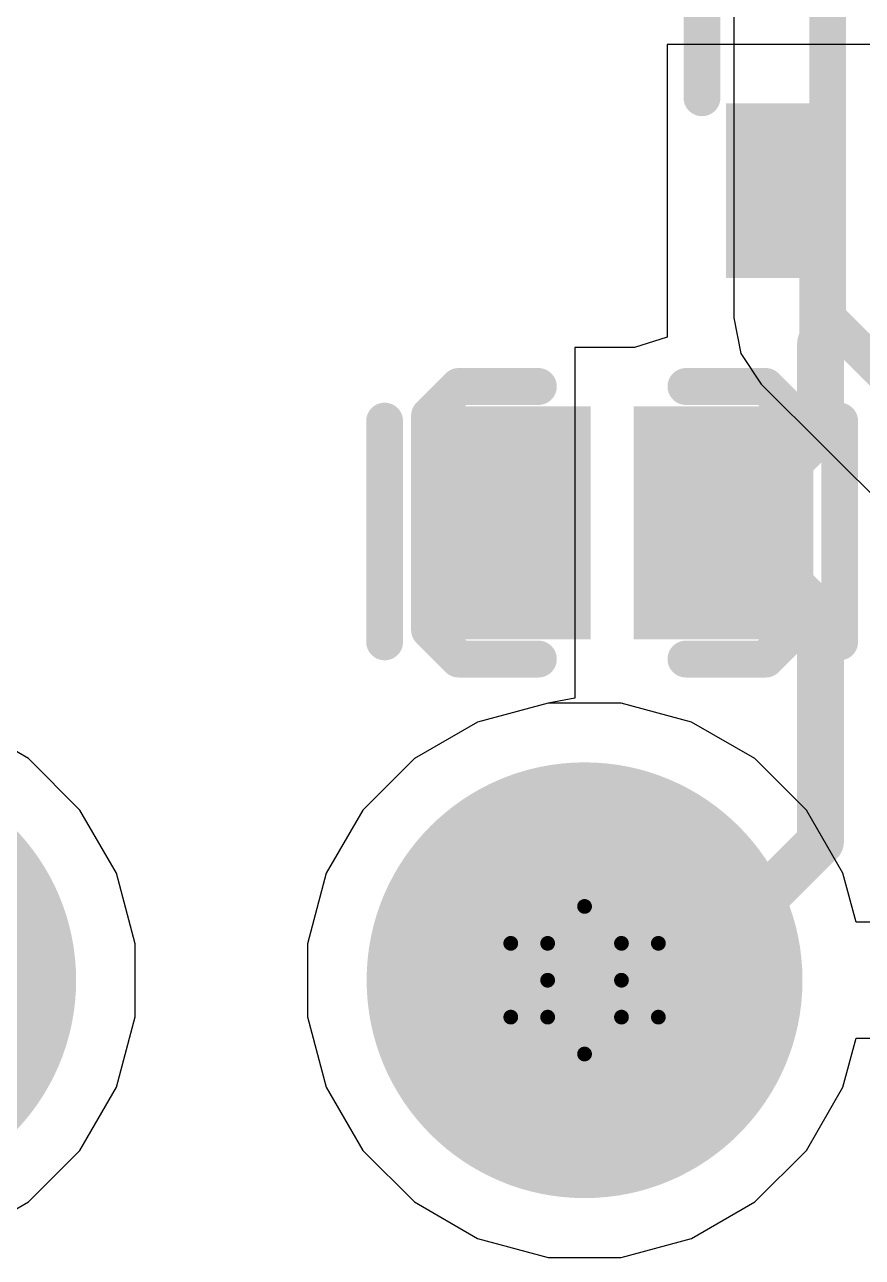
# Model space of a CAD drawing. Header units: inches. Extents: x 0 to 208, y 0 to 213.
# Drawn here: x 3.5454 to 3.6589, y 3.8274 to 3.9945 of the extents above; entities that cross this region are included whole.
import ezdxf

# ---------------------------------------------------------------- set-up
doc = ezdxf.new("R2010")
doc.units = ezdxf.units.IN
doc.header["$MEASUREMENT"] = 0
for name, color, linetype in [('Bottom Layer', 5, 'Continuous'), ('Bottom Overlay', 54, 'Continuous'), ('Bottom Paste', 16, 'Continuous'), ('Bottom Solder', 6, 'Continuous'), ('Drill Drawing', 1, 'Continuous'), ('L2_GND1', 16, 'Continuous'), ('L3_SIG1', 76, 'Continuous'), ('L4_PWR', 90, 'Continuous'), ('L5_GND2', 156, 'Continuous'), ('L6_SIG2', 130, 'Continuous'), ('L7_GND3', 216, 'Continuous'), ('Multi-Layer', 9, 'Continuous'), ('Pad Holes', 156, 'Continuous'), ('Top Layer', 1, 'Continuous'), ('Top Solder', 216, 'Continuous')]:
    doc.layers.add(name, color=color, linetype=linetype)

# ---------------------------------------------------------------- blocks, each defined once
blk = doc.blocks.new('DFN1006_2L__B__D____________B_103')
at = {"layer": 'Bottom Layer'}
for points in [[(-0.02067, 0.01378), (-0.00492, 0.01378), (-0.00492, -0.01378), (-0.02067, -0.01378)], [(0.00492, 0.01378), (0.02067, 0.01378), (0.02067, -0.01378), (0.00492, -0.01378)]]:
    blk.add_hatch(color=5, dxfattribs=at).paths.add_polyline_path(points)
at = {"layer": 'Bottom Paste'}
for points in [[(-0.02067, 0.01378), (-0.00492, 0.01378), (-0.00492, -0.01378), (-0.02067, -0.01378)], [(0.00492, 0.01378), (0.02067, 0.01378), (0.02067, -0.01378), (0.00492, -0.01378)]]:
    blk.add_hatch(color=16, dxfattribs=at).paths.add_polyline_path(points)
at = {"layer": 'Bottom Solder'}
for points in [[(-0.02267, 0.01578), (-0.00292, 0.01578), (-0.00292, -0.01578), (-0.02267, -0.01578)], [(0.00292, 0.01578), (0.02267, 0.01578), (0.02267, -0.01578), (0.00292, -0.01578)]]:
    blk.add_hatch(color=6, dxfattribs=at).paths.add_polyline_path(points)
at = {"layer": 'Bottom Overlay'}
for points in [[(-0.0208, 0.01847, 0.005, 0.005, 0), (-0.02474, 0.01453, 0.005, 0.005, 0)], [(-0.01, 0.01847, 0.005, 0.005, 0), (-0.0208, 0.01847, 0.005, 0.005, 0)], [(0.0208, 0.01847, 0.005, 0.005, 0), (0.01, 0.01847, 0.005, 0.005, 0)], [(0.02474, 0.01453, 0.005, 0.005, 0), (0.0208, 0.01847, 0.005, 0.005, 0)], [(-0.03082, 0.01614, 0.005, 0.005, 0), (-0.03082, -0.01378, 0.005, 0.005, 0)], [(0.03083, 0.01614, 0.005, 0.005, 0), (0.03083, -0.01378, 0.005, 0.005, 0)], [(-0.02474, 0.01453, 0.005, 0.005, 0), (-0.02474, -0.01453, 0.005, 0.005, 0)], [(0.02474, 0.01453, 0.005, 0.005, 0), (0.02474, -0.01453, 0.005, 0.005, 0)], [(-0.0208, -0.01847, 0.005, 0.005, 0), (-0.02474, -0.01453, 0.005, 0.005, 0)], [(0.02474, -0.01453, 0.005, 0.005, 0), (0.0208, -0.01847, 0.005, 0.005, 0)], [(-0.01962, -0.01847, 0.005, 0.005, 0), (-0.0208, -0.01847, 0.005, 0.005, 0)], [(-0.01, -0.01847, 0.005, 0.005, 0), (-0.01962, -0.01847, 0.005, 0.005, 0)], [(0.01962, -0.01847, 0.005, 0.005, 0), (0.01, -0.01847, 0.005, 0.005, 0)], [(0.0208, -0.01847, 0.005, 0.005, 0), (0.01962, -0.01847, 0.005, 0.005, 0)]]:
    blk.add_lwpolyline(points, format="xyseb", dxfattribs=at)
for points in [[(-0.02205, 0.01847, 0.0025, 0.0025, 1), (-0.01955, 0.01847, 0.0025, 0.0025, 1)], [(-0.02205, 0.01847, 0.0025, 0.0025, 1), (-0.01955, 0.01847, 0.0025, 0.0025, 1)], [(-0.01125, 0.01847, 0.0025, 0.0025, 1), (-0.00875, 0.01847, 0.0025, 0.0025, 1)], [(0.00875, 0.01847, 0.0025, 0.0025, 1), (0.01125, 0.01847, 0.0025, 0.0025, 1)], [(0.01955, 0.01847, 0.0025, 0.0025, 1), (0.02205, 0.01847, 0.0025, 0.0025, 1)], [(0.01955, 0.01847, 0.0025, 0.0025, 1), (0.02205, 0.01847, 0.0025, 0.0025, 1)], [(-0.03207, 0.01614, 0.0025, 0.0025, 1), (-0.02957, 0.01614, 0.0025, 0.0025, 1)], [(0.02958, 0.01614, 0.0025, 0.0025, 1), (0.03208, 0.01614, 0.0025, 0.0025, 1)], [(-0.02599, 0.01453, 0.0025, 0.0025, 1), (-0.02349, 0.01453, 0.0025, 0.0025, 1)], [(-0.02599, 0.01453, 0.0025, 0.0025, 1), (-0.02349, 0.01453, 0.0025, 0.0025, 1)], [(0.02349, 0.01453, 0.0025, 0.0025, 1), (0.02599, 0.01453, 0.0025, 0.0025, 1)], [(0.02349, 0.01453, 0.0025, 0.0025, 1), (0.02599, 0.01453, 0.0025, 0.0025, 1)], [(-0.03207, -0.01378, 0.0025, 0.0025, 1), (-0.02957, -0.01378, 0.0025, 0.0025, 1)], [(0.02958, -0.01378, 0.0025, 0.0025, 1), (0.03208, -0.01378, 0.0025, 0.0025, 1)], [(-0.02599, -0.01453, 0.0025, 0.0025, 1), (-0.02349, -0.01453, 0.0025, 0.0025, 1)], [(-0.02599, -0.01453, 0.0025, 0.0025, 1), (-0.02349, -0.01453, 0.0025, 0.0025, 1)], [(0.02349, -0.01453, 0.0025, 0.0025, 1), (0.02599, -0.01453, 0.0025, 0.0025, 1)], [(0.02349, -0.01453, 0.0025, 0.0025, 1), (0.02599, -0.01453, 0.0025, 0.0025, 1)], [(-0.02205, -0.01847, 0.0025, 0.0025, 1), (-0.01955, -0.01847, 0.0025, 0.0025, 1)], [(-0.02205, -0.01847, 0.0025, 0.0025, 1), (-0.01955, -0.01847, 0.0025, 0.0025, 1)], [(-0.02087, -0.01847, 0.0025, 0.0025, 1), (-0.01837, -0.01847, 0.0025, 0.0025, 1)], [(-0.02087, -0.01847, 0.0025, 0.0025, 1), (-0.01837, -0.01847, 0.0025, 0.0025, 1)], [(-0.01125, -0.01847, 0.0025, 0.0025, 1), (-0.00875, -0.01847, 0.0025, 0.0025, 1)], [(0.00875, -0.01847, 0.0025, 0.0025, 1), (0.01125, -0.01847, 0.0025, 0.0025, 1)], [(0.01837, -0.01847, 0.0025, 0.0025, 1), (0.02087, -0.01847, 0.0025, 0.0025, 1)], [(0.01837, -0.01847, 0.0025, 0.0025, 1), (0.02087, -0.01847, 0.0025, 0.0025, 1)], [(0.01955, -0.01847, 0.0025, 0.0025, 1), (0.02205, -0.01847, 0.0025, 0.0025, 1)], [(0.01955, -0.01847, 0.0025, 0.0025, 1), (0.02205, -0.01847, 0.0025, 0.0025, 1)]]:
    blk.add_lwpolyline(points, format="xyseb", close=True, dxfattribs=at)
blk = doc.blocks.new('MCZ1210CH900L2_B_512')
at = {"layer": 'Bottom Layer'}
for points in [[(-0.03445, 0.01673), (-0.01476, 0.01673), (-0.01476, 0.00492), (-0.03445, 0.00492)], [(0.01476, 0.01673), (0.03445, 0.01673), (0.03445, 0.00492), (0.01476, 0.00492)], [(-0.03445, -0.00492), (-0.01476, -0.00492), (-0.01476, -0.01673), (-0.03445, -0.01673)], [(0.01476, -0.00492), (0.03445, -0.00492), (0.03445, -0.01673), (0.01476, -0.01673)]]:
    blk.add_hatch(color=5, dxfattribs=at).paths.add_polyline_path(points)
at = {"layer": 'Bottom Paste'}
for points in [[(-0.03445, 0.01673), (-0.01476, 0.01673), (-0.01476, 0.00492), (-0.03445, 0.00492)], [(0.01476, 0.01673), (0.03445, 0.01673), (0.03445, 0.00492), (0.01476, 0.00492)], [(-0.03445, -0.00492), (-0.01476, -0.00492), (-0.01476, -0.01673), (-0.03445, -0.01673)], [(0.01476, -0.00492), (0.03445, -0.00492), (0.03445, -0.01673), (0.01476, -0.01673)]]:
    blk.add_hatch(color=16, dxfattribs=at).paths.add_polyline_path(points)
at = {"layer": 'Bottom Solder'}
for points in [[(-0.03645, 0.01873), (-0.01276, 0.01873), (-0.01276, 0.00292), (-0.03645, 0.00292)], [(0.01276, 0.01873), (0.03645, 0.01873), (0.03645, 0.00292), (0.01276, 0.00292)], [(-0.03645, -0.00292), (-0.01276, -0.00292), (-0.01276, -0.01873), (-0.03645, -0.01873)], [(0.01276, -0.00292), (0.03645, -0.00292), (0.03645, -0.01873), (0.01276, -0.01873)]]:
    blk.add_hatch(color=6, dxfattribs=at).paths.add_polyline_path(points)
at = {"layer": 'Bottom Overlay'}
for points in [[(0.012, 0.022, 0.005, 0.005, 0), (-0.013, 0.022, 0.005, 0.005, 0)], [(0.012, -0.022, 0.005, 0.005, 0), (-0.013, -0.022, 0.005, 0.005, 0)]]:
    blk.add_lwpolyline(points, format="xyseb", dxfattribs=at)
for points in [[(-0.01425, 0.022, 0.0025, 0.0025, 1), (-0.01175, 0.022, 0.0025, 0.0025, 1)], [(0.01075, 0.022, 0.0025, 0.0025, 1), (0.01325, 0.022, 0.0025, 0.0025, 1)], [(-0.03945, -0.011, 0.0063, 0.0063, 1), (-0.04255, -0.011, 0.0063, 0.0063, 1)], [(-0.04413, -0.011, 0.00315, 0.00315, 1), (-0.04098, -0.011, 0.00315, 0.00315, 1)], [(-0.04102, -0.011, 0.00315, 0.00315, 1), (-0.03787, -0.011, 0.00315, 0.00315, 1)], [(-0.01425, -0.022, 0.0025, 0.0025, 1), (-0.01175, -0.022, 0.0025, 0.0025, 1)], [(0.01075, -0.022, 0.0025, 0.0025, 1), (0.01325, -0.022, 0.0025, 0.0025, 1)]]:
    blk.add_lwpolyline(points, format="xyseb", close=True, dxfattribs=at)
blk = doc.blocks.new('U224_081N_1BR61_528')
at = {"layer": 'Bottom Layer'}
h = blk.add_hatch(color=5, dxfattribs=at)
edge = h.paths.add_edge_path()
edge.add_arc((0.03937, -0.01476), 0.02756, 0, 360)
h = blk.add_hatch(color=5, dxfattribs=at)
edge = h.paths.add_edge_path()
edge.add_arc((0.13779, -0.01476), 0.02756, 0, 360)
at = {"layer": 'Bottom Solder'}
h = blk.add_hatch(color=6, dxfattribs=at)
edge = h.paths.add_edge_path()
edge.add_arc((0.03937, -0.01476), 0.02953, 0, 360)
h = blk.add_hatch(color=6, dxfattribs=at)
edge = h.paths.add_edge_path()
edge.add_arc((0.13779, -0.01476), 0.02953, 0, 360)
at = {"layer": 'L2_GND1'}
h = blk.add_hatch(color=16, dxfattribs=at)
edge = h.paths.add_edge_path()
edge.add_arc((0.03937, -0.01476), 0.02756, 0, 360)
h = blk.add_hatch(color=16, dxfattribs=at)
edge = h.paths.add_edge_path()
edge.add_arc((0.13779, -0.01476), 0.02756, 0, 360)
at = {"layer": 'L3_SIG1'}
h = blk.add_hatch(color=76, dxfattribs=at)
edge = h.paths.add_edge_path()
edge.add_arc((0.03937, -0.01476), 0.02756, 0, 360)
h = blk.add_hatch(color=76, dxfattribs=at)
edge = h.paths.add_edge_path()
edge.add_arc((0.13779, -0.01476), 0.02756, 0, 360)
at = {"layer": 'L4_PWR'}
h = blk.add_hatch(color=90, dxfattribs=at)
edge = h.paths.add_edge_path()
edge.add_arc((0.03937, -0.01476), 0.02756, 0, 360)
h = blk.add_hatch(color=90, dxfattribs=at)
edge = h.paths.add_edge_path()
edge.add_arc((0.13779, -0.01476), 0.02756, 0, 360)
at = {"layer": 'L5_GND2'}
h = blk.add_hatch(color=156, dxfattribs=at)
edge = h.paths.add_edge_path()
edge.add_arc((0.03937, -0.01476), 0.02756, 0, 360)
h = blk.add_hatch(color=156, dxfattribs=at)
edge = h.paths.add_edge_path()
edge.add_arc((0.13779, -0.01476), 0.02756, 0, 360)
at = {"layer": 'L6_SIG2'}
h = blk.add_hatch(color=130, dxfattribs=at)
edge = h.paths.add_edge_path()
edge.add_arc((0.03937, -0.01476), 0.02756, 0, 360)
h = blk.add_hatch(color=130, dxfattribs=at)
edge = h.paths.add_edge_path()
edge.add_arc((0.13779, -0.01476), 0.02756, 0, 360)
at = {"layer": 'L7_GND3'}
h = blk.add_hatch(color=216, dxfattribs=at)
edge = h.paths.add_edge_path()
edge.add_arc((0.03937, -0.01476), 0.02756, 0, 360)
h = blk.add_hatch(color=216, dxfattribs=at)
edge = h.paths.add_edge_path()
edge.add_arc((0.13779, -0.01476), 0.02756, 0, 360)
at = {"layer": 'Multi-Layer'}
h = blk.add_hatch(color=9, dxfattribs=at)
edge = h.paths.add_edge_path()
edge.add_arc((0.03937, -0.01476), 0.02756, 0, 360)
h = blk.add_hatch(color=9, dxfattribs=at)
edge = h.paths.add_edge_path()
edge.add_arc((0.13779, -0.01476), 0.02756, 0, 360)
at = {"layer": 'Pad Holes'}
h = blk.add_hatch(color=7, dxfattribs=at)
edge = h.paths.add_edge_path()
edge.add_arc((0.03937, -0.01476), 0.01575, 0, 360)
at = {"layer": 'Top Layer'}
h = blk.add_hatch(color=1, dxfattribs=at)
edge = h.paths.add_edge_path()
edge.add_arc((0.03937, -0.01476), 0.02756, 0, 360)
h = blk.add_hatch(color=1, dxfattribs=at)
edge = h.paths.add_edge_path()
edge.add_arc((0.13779, -0.01476), 0.02756, 0, 360)
at = {"layer": 'Top Solder'}
h = blk.add_hatch(color=216, dxfattribs=at)
edge = h.paths.add_edge_path()
edge.add_arc((0.03937, -0.01476), 0.02953, 0, 360)
h = blk.add_hatch(color=216, dxfattribs=at)
edge = h.paths.add_edge_path()
edge.add_arc((0.13779, -0.01476), 0.02953, 0, 360)

msp = doc.modelspace()

# ---------------------------------------------------------------- linework, layer by layer
at = {"layer": 'Bottom Layer'}
for p, q in [((3.68591, 3.99184), (3.63244, 3.99184)), ((3.63244, 3.99184), (3.63244, 3.95216)), ((3.63244, 3.95216), (3.62801, 3.95078)), ((3.62801, 3.95078), (3.61992, 3.95078)), ((3.61992, 3.95078), (3.61992, 3.90322)), ((3.61992, 3.90322), (3.61632, 3.90256)), ((3.61632, 3.90256), (3.60676, 3.9)), ((3.60676, 3.9), (3.5982, 3.89505)), ((3.5982, 3.89505), (3.59121, 3.88806)), ((3.59121, 3.88806), (3.58626, 3.8795)), ((3.58626, 3.8795), (3.5837, 3.86994)), ((3.5837, 3.86994), (3.5837, 3.86006)), ((3.5837, 3.86006), (3.58626, 3.8505)), ((3.65626, 3.8505), (3.65804, 3.85715)), ((3.65804, 3.85715), (3.66322, 3.85715)), ((3.58626, 3.8505), (3.59121, 3.84194)), ((3.65131, 3.84194), (3.65626, 3.8505)), ((3.59121, 3.84194), (3.5982, 3.83495)), ((3.64432, 3.83495), (3.65131, 3.84194)), ((3.5982, 3.83495), (3.60676, 3.83)), ((3.63576, 3.83), (3.64432, 3.83495)), ((3.60676, 3.83), (3.61632, 3.82744)), ((3.6262, 3.82744), (3.63576, 3.83)), ((3.61632, 3.82744), (3.6262, 3.82744))]:
    msp.add_line(p, q, dxfattribs=at)
for points in [[(3.64835, 3.96806, 0.00633, 0.00633, 0), (3.64835, 3.972, 0.00633, 0.00633, 0)], [(3.64835, 3.96806, 0.00633, 0.00633, 0), (3.65351, 3.9629, 0.00633, 0.00633, 0)], [(3.65351, 3.95161, 0.00633, 0.00633, 0), (3.65351, 3.9629, 0.00633, 0.00633, 0)], [(3.65323, 3.95134, 0.00633, 0.00633, 0), (3.65351, 3.95161, 0.00633, 0.00633, 0)], [(3.65323, 3.93955, 0.00633, 0.00633, 0), (3.65323, 3.95134, 0.00633, 0.00633, 0)], [(3.64952, 3.93584, 0.00633, 0.00633, 0), (3.65323, 3.93955, 0.00633, 0.00633, 0)], [(3.63779, 3.93113, 0.00633, 0.00633, 0), (3.6425, 3.93584, 0.00633, 0.00633, 0)], [(3.6425, 3.93584, 0.00633, 0.00633, 0), (3.64952, 3.93584, 0.00633, 0.00633, 0)], [(3.63779, 3.92287, 0.00633, 0.00633, 0), (3.63779, 3.93113, 0.00633, 0.00633, 0)], [(3.63779, 3.92287, 0.00633, 0.00633, 0), (3.6425, 3.91816, 0.00633, 0.00633, 0)], [(3.6425, 3.91816, 0.00633, 0.00633, 0), (3.64952, 3.91816, 0.00633, 0.00633, 0)], [(3.64952, 3.91816, 0.00633, 0.00633, 0), (3.65323, 3.91445, 0.00633, 0.00633, 0)], [(3.65323, 3.88377, 0.00633, 0.00633, 0), (3.65323, 3.91445, 0.00633, 0.00633, 0)], [(3.63446, 3.865, 0.00633, 0.00633, 0), (3.65323, 3.88377, 0.00633, 0.00633, 0)], [(3.62126, 3.865, 0.00633, 0.00633, 0), (3.63446, 3.865, 0.00633, 0.00633, 0)]]:
    msp.add_lwpolyline(points, format="xyseb", dxfattribs=at)
for points in [[(3.64676, 3.972, 0.00316, 0.00316, 1), (3.64993, 3.972, 0.00316, 0.00316, 1)], [(3.64676, 3.96806, 0.00316, 0.00316, 1), (3.64993, 3.96806, 0.00316, 0.00316, 1)], [(3.64676, 3.96806, 0.00316, 0.00316, 1), (3.64993, 3.96806, 0.00316, 0.00316, 1)], [(3.65193, 3.9629, 0.00316, 0.00316, 1), (3.65509, 3.9629, 0.00316, 0.00316, 1)], [(3.65193, 3.9629, 0.00316, 0.00316, 1), (3.65509, 3.9629, 0.00316, 0.00316, 1)], [(3.65193, 3.95161, 0.00316, 0.00316, 1), (3.65509, 3.95161, 0.00316, 0.00316, 1)], [(3.65193, 3.95161, 0.00316, 0.00316, 1), (3.65509, 3.95161, 0.00316, 0.00316, 1)], [(3.65165, 3.95134, 0.00316, 0.00316, 1), (3.65481, 3.95134, 0.00316, 0.00316, 1)], [(3.65165, 3.95134, 0.00316, 0.00316, 1), (3.65481, 3.95134, 0.00316, 0.00316, 1)], [(3.65165, 3.93955, 0.00316, 0.00316, 1), (3.65481, 3.93955, 0.00316, 0.00316, 1)], [(3.65165, 3.93955, 0.00316, 0.00316, 1), (3.65481, 3.93955, 0.00316, 0.00316, 1)], [(3.64092, 3.93584, 0.00316, 0.00316, 1), (3.64409, 3.93584, 0.00316, 0.00316, 1)], [(3.64092, 3.93584, 0.00316, 0.00316, 1), (3.64409, 3.93584, 0.00316, 0.00316, 1)], [(3.64794, 3.93584, 0.00316, 0.00316, 1), (3.65111, 3.93584, 0.00316, 0.00316, 1)], [(3.64794, 3.93584, 0.00316, 0.00316, 1), (3.65111, 3.93584, 0.00316, 0.00316, 1)], [(3.63621, 3.93113, 0.00316, 0.00316, 1), (3.63938, 3.93113, 0.00316, 0.00316, 1)], [(3.63621, 3.93113, 0.00316, 0.00316, 1), (3.63938, 3.93113, 0.00316, 0.00316, 1)], [(3.63621, 3.92287, 0.00316, 0.00316, 1), (3.63938, 3.92287, 0.00316, 0.00316, 1)], [(3.63621, 3.92287, 0.00316, 0.00316, 1), (3.63938, 3.92287, 0.00316, 0.00316, 1)], [(3.64092, 3.91816, 0.00316, 0.00316, 1), (3.64409, 3.91816, 0.00316, 0.00316, 1)], [(3.64092, 3.91816, 0.00316, 0.00316, 1), (3.64409, 3.91816, 0.00316, 0.00316, 1)], [(3.64794, 3.91816, 0.00316, 0.00316, 1), (3.65111, 3.91816, 0.00316, 0.00316, 1)], [(3.64794, 3.91816, 0.00316, 0.00316, 1), (3.65111, 3.91816, 0.00316, 0.00316, 1)], [(3.65165, 3.91445, 0.00316, 0.00316, 1), (3.65482, 3.91445, 0.00316, 0.00316, 1)], [(3.65165, 3.91445, 0.00316, 0.00316, 1), (3.65482, 3.91445, 0.00316, 0.00316, 1)], [(3.65165, 3.88377, 0.00316, 0.00316, 1), (3.65482, 3.88377, 0.00316, 0.00316, 1)], [(3.65165, 3.88377, 0.00316, 0.00316, 1), (3.65482, 3.88377, 0.00316, 0.00316, 1)], [(3.61968, 3.865, 0.00316, 0.00316, 1), (3.62284, 3.865, 0.00316, 0.00316, 1)], [(3.63288, 3.865, 0.00316, 0.00316, 1), (3.63604, 3.865, 0.00316, 0.00316, 1)], [(3.63288, 3.865, 0.00316, 0.00316, 1), (3.63604, 3.865, 0.00316, 0.00316, 1)]]:
    msp.add_lwpolyline(points, format="xyseb", close=True, dxfattribs=at)
at = {"layer": 'Drill Drawing'}
for points in [[(3.61626, 3.87, 0.002, 0.002, 0), (3.62126, 3.875, 0.002, 0.002, 0)], [(3.62126, 3.875, 0.002, 0.002, 0), (3.62626, 3.87, 0.002, 0.002, 0)], [(3.61126, 3.87, 0.002, 0.002, 0), (3.61626, 3.865, 0.002, 0.002, 0)], [(3.61126, 3.87, 0.002, 0.002, 0), (3.61626, 3.87, 0.002, 0.002, 0)], [(3.62626, 3.87, 0.002, 0.002, 0), (3.63126, 3.87, 0.002, 0.002, 0)], [(3.62626, 3.865, 0.002, 0.002, 0), (3.63126, 3.87, 0.002, 0.002, 0)], [(3.61126, 3.86, 0.002, 0.002, 0), (3.61626, 3.865, 0.002, 0.002, 0)], [(3.62626, 3.865, 0.002, 0.002, 0), (3.63126, 3.86, 0.002, 0.002, 0)], [(3.61126, 3.86, 0.002, 0.002, 0), (3.61626, 3.86, 0.002, 0.002, 0)], [(3.61626, 3.86, 0.002, 0.002, 0), (3.62126, 3.855, 0.002, 0.002, 0)], [(3.62126, 3.855, 0.002, 0.002, 0), (3.62626, 3.86, 0.002, 0.002, 0)], [(3.62626, 3.86, 0.002, 0.002, 0), (3.63126, 3.86, 0.002, 0.002, 0)]]:
    msp.add_lwpolyline(points, format="xyseb", dxfattribs=at)
for points in [[(3.62076, 3.875, 0.001, 0.001, 1), (3.62176, 3.875, 0.001, 0.001, 1)], [(3.62076, 3.875, 0.001, 0.001, 1), (3.62176, 3.875, 0.001, 0.001, 1)], [(3.61076, 3.87, 0.001, 0.001, 1), (3.61176, 3.87, 0.001, 0.001, 1)], [(3.61076, 3.87, 0.001, 0.001, 1), (3.61176, 3.87, 0.001, 0.001, 1)], [(3.61576, 3.87, 0.001, 0.001, 1), (3.61676, 3.87, 0.001, 0.001, 1)], [(3.61576, 3.87, 0.001, 0.001, 1), (3.61676, 3.87, 0.001, 0.001, 1)], [(3.62576, 3.87, 0.001, 0.001, 1), (3.62676, 3.87, 0.001, 0.001, 1)], [(3.62576, 3.87, 0.001, 0.001, 1), (3.62676, 3.87, 0.001, 0.001, 1)], [(3.63076, 3.87, 0.001, 0.001, 1), (3.63176, 3.87, 0.001, 0.001, 1)], [(3.63076, 3.87, 0.001, 0.001, 1), (3.63176, 3.87, 0.001, 0.001, 1)], [(3.61576, 3.865, 0.001, 0.001, 1), (3.61676, 3.865, 0.001, 0.001, 1)], [(3.61576, 3.865, 0.001, 0.001, 1), (3.61676, 3.865, 0.001, 0.001, 1)], [(3.62576, 3.865, 0.001, 0.001, 1), (3.62676, 3.865, 0.001, 0.001, 1)], [(3.62576, 3.865, 0.001, 0.001, 1), (3.62676, 3.865, 0.001, 0.001, 1)], [(3.61076, 3.86, 0.001, 0.001, 1), (3.61176, 3.86, 0.001, 0.001, 1)], [(3.61076, 3.86, 0.001, 0.001, 1), (3.61176, 3.86, 0.001, 0.001, 1)], [(3.61576, 3.86, 0.001, 0.001, 1), (3.61676, 3.86, 0.001, 0.001, 1)], [(3.61576, 3.86, 0.001, 0.001, 1), (3.61676, 3.86, 0.001, 0.001, 1)], [(3.62576, 3.86, 0.001, 0.001, 1), (3.62676, 3.86, 0.001, 0.001, 1)], [(3.62576, 3.86, 0.001, 0.001, 1), (3.62676, 3.86, 0.001, 0.001, 1)], [(3.63076, 3.86, 0.001, 0.001, 1), (3.63176, 3.86, 0.001, 0.001, 1)], [(3.63076, 3.86, 0.001, 0.001, 1), (3.63176, 3.86, 0.001, 0.001, 1)], [(3.62076, 3.855, 0.001, 0.001, 1), (3.62176, 3.855, 0.001, 0.001, 1)], [(3.62076, 3.855, 0.001, 0.001, 1), (3.62176, 3.855, 0.001, 0.001, 1)]]:
    msp.add_lwpolyline(points, format="xyseb", close=True, dxfattribs=at)
at = {"layer": 'L2_GND1'}
for p, q in [((3.61632, 3.90256), (3.60676, 3.9)), ((3.6262, 3.90256), (3.61632, 3.90256)), ((3.63576, 3.9), (3.6262, 3.90256)), ((3.5459, 3.89505), (3.53733, 3.9)), ((3.60676, 3.9), (3.5982, 3.89505)), ((3.64432, 3.89505), (3.63576, 3.9)), ((3.55289, 3.88806), (3.5459, 3.89505)), ((3.5982, 3.89505), (3.59121, 3.88806)), ((3.65131, 3.88806), (3.64432, 3.89505)), ((3.55784, 3.8795), (3.55289, 3.88806)), ((3.59121, 3.88806), (3.58626, 3.8795)), ((3.65626, 3.8795), (3.65131, 3.88806)), ((3.56039, 3.86994), (3.55784, 3.8795)), ((3.58626, 3.8795), (3.5837, 3.86994)), ((3.65804, 3.87285), (3.65626, 3.8795)), ((3.66322, 3.87285), (3.65804, 3.87285)), ((3.56039, 3.86006), (3.56039, 3.86994)), ((3.5837, 3.86994), (3.5837, 3.86006)), ((3.55784, 3.8505), (3.56039, 3.86006)), ((3.5837, 3.86006), (3.58626, 3.8505)), ((3.65626, 3.8505), (3.65804, 3.85715)), ((3.65804, 3.85715), (3.66322, 3.85715)), ((3.55289, 3.84194), (3.55784, 3.8505)), ((3.58626, 3.8505), (3.59121, 3.84194)), ((3.65131, 3.84194), (3.65626, 3.8505)), ((3.5459, 3.83495), (3.55289, 3.84194)), ((3.59121, 3.84194), (3.5982, 3.83495)), ((3.64432, 3.83495), (3.65131, 3.84194)), ((3.53733, 3.83), (3.5459, 3.83495)), ((3.5982, 3.83495), (3.60676, 3.83)), ((3.63576, 3.83), (3.64432, 3.83495)), ((3.60676, 3.83), (3.61632, 3.82744)), ((3.6262, 3.82744), (3.63576, 3.83)), ((3.61632, 3.82744), (3.6262, 3.82744))]:
    msp.add_line(p, q, dxfattribs=at)
at = {"layer": 'L3_SIG1'}
for p, q in [((3.64149, 4.05119), (3.64149, 3.9548)), ((3.64149, 3.9548), (3.64245, 3.94993)), ((3.64245, 3.94993), (3.64521, 3.94581)), ((3.64521, 3.94581), (3.67101, 3.92001)), ((3.61632, 3.90256), (3.60676, 3.9)), ((3.6262, 3.90256), (3.61632, 3.90256)), ((3.63576, 3.9), (3.6262, 3.90256)), ((3.60676, 3.9), (3.5982, 3.89505)), ((3.64432, 3.89505), (3.63576, 3.9)), ((3.5982, 3.89505), (3.59121, 3.88806)), ((3.65131, 3.88806), (3.64432, 3.89505)), ((3.59121, 3.88806), (3.58626, 3.8795)), ((3.65626, 3.8795), (3.65131, 3.88806)), ((3.58626, 3.8795), (3.5837, 3.86994)), ((3.65804, 3.87285), (3.65626, 3.8795)), ((3.66322, 3.87285), (3.65804, 3.87285)), ((3.5837, 3.86994), (3.5837, 3.86006)), ((3.5837, 3.86006), (3.58626, 3.8505)), ((3.65626, 3.8505), (3.65804, 3.85715)), ((3.65804, 3.85715), (3.66322, 3.85715)), ((3.58626, 3.8505), (3.59121, 3.84194)), ((3.65131, 3.84194), (3.65626, 3.8505)), ((3.59121, 3.84194), (3.5982, 3.83495)), ((3.64432, 3.83495), (3.65131, 3.84194)), ((3.5982, 3.83495), (3.60676, 3.83)), ((3.63576, 3.83), (3.64432, 3.83495)), ((3.60676, 3.83), (3.61632, 3.82744)), ((3.6262, 3.82744), (3.63576, 3.83)), ((3.61632, 3.82744), (3.6262, 3.82744))]:
    msp.add_line(p, q, dxfattribs=at)
for points in [[(3.6542, 3.9548, 0.00494, 0.00494, 0), (3.6542, 4.05761, 0.00494, 0.00494, 0)], [(3.6542, 3.9548, 0.00494, 0.00494, 0), (3.68, 3.929, 0.00494, 0.00494, 0)]]:
    msp.add_lwpolyline(points, format="xyseb", dxfattribs=at)
msp.add_lwpolyline([(3.65297, 3.9548, 0.00247, 0.00247, 1), (3.65544, 3.9548, 0.00247, 0.00247, 1)], format="xyseb", close=True, dxfattribs=at)
msp.add_lwpolyline([(3.65297, 3.9548, 0.00247, 0.00247, 1), (3.65544, 3.9548, 0.00247, 0.00247, 1)], format="xyseb", close=True, dxfattribs=at)
at = {"layer": 'L4_PWR'}
for p, q in [((3.61632, 3.90256), (3.60676, 3.9)), ((3.6262, 3.90256), (3.61632, 3.90256)), ((3.63576, 3.9), (3.6262, 3.90256)), ((3.5459, 3.89505), (3.53733, 3.9)), ((3.60676, 3.9), (3.5982, 3.89505)), ((3.64432, 3.89505), (3.63576, 3.9)), ((3.55289, 3.88806), (3.5459, 3.89505)), ((3.5982, 3.89505), (3.59121, 3.88806)), ((3.65131, 3.88806), (3.64432, 3.89505)), ((3.55784, 3.8795), (3.55289, 3.88806)), ((3.59121, 3.88806), (3.58626, 3.8795)), ((3.65626, 3.8795), (3.65131, 3.88806)), ((3.56039, 3.86994), (3.55784, 3.8795)), ((3.58626, 3.8795), (3.5837, 3.86994)), ((3.65804, 3.87285), (3.65626, 3.8795)), ((3.66322, 3.87285), (3.65804, 3.87285)), ((3.56039, 3.86006), (3.56039, 3.86994)), ((3.5837, 3.86994), (3.5837, 3.86006)), ((3.55784, 3.8505), (3.56039, 3.86006)), ((3.5837, 3.86006), (3.58626, 3.8505)), ((3.65626, 3.8505), (3.65804, 3.85715)), ((3.65804, 3.85715), (3.66322, 3.85715)), ((3.55289, 3.84194), (3.55784, 3.8505)), ((3.58626, 3.8505), (3.59121, 3.84194)), ((3.65131, 3.84194), (3.65626, 3.8505)), ((3.5459, 3.83495), (3.55289, 3.84194)), ((3.59121, 3.84194), (3.5982, 3.83495)), ((3.64432, 3.83495), (3.65131, 3.84194)), ((3.53733, 3.83), (3.5459, 3.83495)), ((3.5982, 3.83495), (3.60676, 3.83)), ((3.63576, 3.83), (3.64432, 3.83495)), ((3.60676, 3.83), (3.61632, 3.82744)), ((3.6262, 3.82744), (3.63576, 3.83)), ((3.61632, 3.82744), (3.6262, 3.82744))]:
    msp.add_line(p, q, dxfattribs=at)
at = {"layer": 'L5_GND2'}
for p, q in [((3.61632, 3.90256), (3.60676, 3.9)), ((3.6262, 3.90256), (3.61632, 3.90256)), ((3.63576, 3.9), (3.6262, 3.90256)), ((3.60676, 3.9), (3.5982, 3.89505)), ((3.64432, 3.89505), (3.63576, 3.9)), ((3.5982, 3.89505), (3.59121, 3.88806)), ((3.65131, 3.88806), (3.64432, 3.89505)), ((3.59121, 3.88806), (3.58626, 3.8795)), ((3.65626, 3.8795), (3.65131, 3.88806)), ((3.58626, 3.8795), (3.5837, 3.86994)), ((3.65804, 3.87285), (3.65626, 3.8795)), ((3.66322, 3.87285), (3.65804, 3.87285)), ((3.5837, 3.86994), (3.5837, 3.86006)), ((3.5837, 3.86006), (3.58626, 3.8505)), ((3.65626, 3.8505), (3.65804, 3.85715)), ((3.65804, 3.85715), (3.66322, 3.85715)), ((3.58626, 3.8505), (3.59121, 3.84194)), ((3.65131, 3.84194), (3.65626, 3.8505)), ((3.59121, 3.84194), (3.5982, 3.83495)), ((3.64432, 3.83495), (3.65131, 3.84194)), ((3.5982, 3.83495), (3.60676, 3.83)), ((3.63576, 3.83), (3.64432, 3.83495)), ((3.60676, 3.83), (3.61632, 3.82744)), ((3.6262, 3.82744), (3.63576, 3.83)), ((3.61632, 3.82744), (3.6262, 3.82744))]:
    msp.add_line(p, q, dxfattribs=at)
at = {"layer": 'L6_SIG2'}
for p, q in [((3.61632, 3.90256), (3.60676, 3.9)), ((3.6262, 3.90256), (3.61632, 3.90256)), ((3.63576, 3.9), (3.6262, 3.90256)), ((3.60676, 3.9), (3.5982, 3.89505)), ((3.64432, 3.89505), (3.63576, 3.9)), ((3.5982, 3.89505), (3.59121, 3.88806)), ((3.65131, 3.88806), (3.64432, 3.89505)), ((3.59121, 3.88806), (3.58626, 3.8795)), ((3.65626, 3.8795), (3.65131, 3.88806)), ((3.58626, 3.8795), (3.5837, 3.86994)), ((3.65804, 3.87285), (3.65626, 3.8795)), ((3.66322, 3.87285), (3.65804, 3.87285)), ((3.5837, 3.86994), (3.5837, 3.86006)), ((3.5837, 3.86006), (3.58626, 3.8505)), ((3.65626, 3.8505), (3.65804, 3.85715)), ((3.65804, 3.85715), (3.66322, 3.85715)), ((3.58626, 3.8505), (3.59121, 3.84194)), ((3.65131, 3.84194), (3.65626, 3.8505)), ((3.59121, 3.84194), (3.5982, 3.83495)), ((3.64432, 3.83495), (3.65131, 3.84194)), ((3.5982, 3.83495), (3.60676, 3.83)), ((3.63576, 3.83), (3.64432, 3.83495)), ((3.60676, 3.83), (3.61632, 3.82744)), ((3.6262, 3.82744), (3.63576, 3.83)), ((3.61632, 3.82744), (3.6262, 3.82744))]:
    msp.add_line(p, q, dxfattribs=at)
at = {"layer": 'L7_GND3'}
for p, q in [((3.61632, 3.90256), (3.60676, 3.9)), ((3.6262, 3.90256), (3.61632, 3.90256)), ((3.63576, 3.9), (3.6262, 3.90256)), ((3.60676, 3.9), (3.5982, 3.89505)), ((3.64432, 3.89505), (3.63576, 3.9)), ((3.5982, 3.89505), (3.59121, 3.88806)), ((3.65131, 3.88806), (3.64432, 3.89505)), ((3.59121, 3.88806), (3.58626, 3.8795)), ((3.65626, 3.8795), (3.65131, 3.88806)), ((3.58626, 3.8795), (3.5837, 3.86994)), ((3.65804, 3.87285), (3.65626, 3.8795)), ((3.66322, 3.87285), (3.65804, 3.87285)), ((3.5837, 3.86994), (3.5837, 3.86006)), ((3.5837, 3.86006), (3.58626, 3.8505)), ((3.65626, 3.8505), (3.65804, 3.85715)), ((3.65804, 3.85715), (3.66322, 3.85715)), ((3.58626, 3.8505), (3.59121, 3.84194)), ((3.65131, 3.84194), (3.65626, 3.8505)), ((3.59121, 3.84194), (3.5982, 3.83495)), ((3.64432, 3.83495), (3.65131, 3.84194)), ((3.5982, 3.83495), (3.60676, 3.83)), ((3.63576, 3.83), (3.64432, 3.83495)), ((3.60676, 3.83), (3.61632, 3.82744)), ((3.6262, 3.82744), (3.63576, 3.83)), ((3.61632, 3.82744), (3.6262, 3.82744))]:
    msp.add_line(p, q, dxfattribs=at)
at = {"layer": 'Top Layer'}
for p, q in [((3.61632, 3.90256), (3.60676, 3.9)), ((3.6262, 3.90256), (3.61632, 3.90256)), ((3.63576, 3.9), (3.6262, 3.90256)), ((3.60676, 3.9), (3.5982, 3.89505)), ((3.64432, 3.89505), (3.63576, 3.9)), ((3.5982, 3.89505), (3.59121, 3.88806)), ((3.65131, 3.88806), (3.64432, 3.89505)), ((3.59121, 3.88806), (3.58626, 3.8795)), ((3.65626, 3.8795), (3.65131, 3.88806)), ((3.58626, 3.8795), (3.5837, 3.86994)), ((3.65804, 3.87285), (3.65626, 3.8795)), ((3.66322, 3.87285), (3.65804, 3.87285)), ((3.5837, 3.86994), (3.5837, 3.86006)), ((3.5837, 3.86006), (3.58626, 3.8505)), ((3.65626, 3.8505), (3.65804, 3.85715)), ((3.65804, 3.85715), (3.66322, 3.85715)), ((3.58626, 3.8505), (3.59121, 3.84194)), ((3.65131, 3.84194), (3.65626, 3.8505)), ((3.59121, 3.84194), (3.5982, 3.83495)), ((3.64432, 3.83495), (3.65131, 3.84194)), ((3.5982, 3.83495), (3.60676, 3.83)), ((3.63576, 3.83), (3.64432, 3.83495)), ((3.60676, 3.83), (3.61632, 3.82744)), ((3.6262, 3.82744), (3.63576, 3.83)), ((3.61632, 3.82744), (3.6262, 3.82744))]:
    msp.add_line(p, q, dxfattribs=at)

# ---------------------------------------------------------------- block references
for name, p, rotation in [('U224_081N_1BR61_528', (3.66063, 3.85024), 180), ('MCZ1210CH900L2_B_512', (3.65917, 3.99661), 270), ('DFN1006_2L__B__D____________B_103', (3.625, 3.927), 180)]:
    msp.add_blockref(name, p, dxfattribs=dict(rotation=rotation))

doc.saveas('drawing.dxf')
